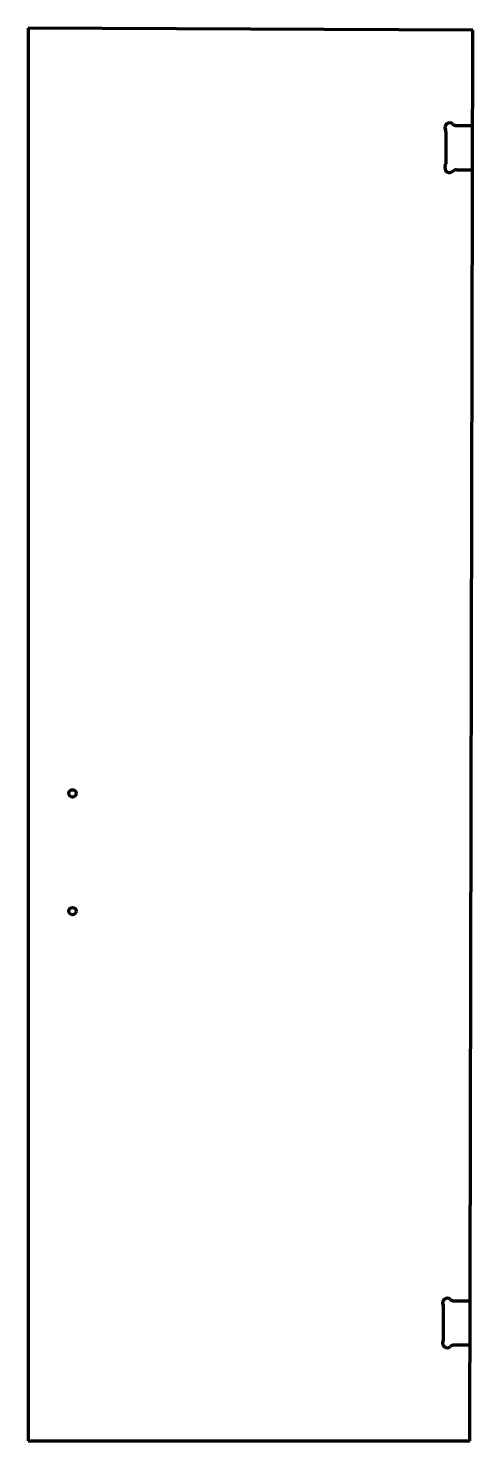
# Model space of a CAD drawing. Header units: inches. Extents: x 0 to 30.2, y 0 to 96.
import ezdxf

# ---------------------------------------------------------------- set-up
doc = ezdxf.new("R2010")
doc.units = ezdxf.units.IN
doc.header["$MEASUREMENT"] = 0
doc.layers.add('1', color=7, linetype='Continuous')

msp = doc.modelspace()

# ---------------------------------------------------------------- linework, layer by layer
at = {"color": 7, "lineweight": 90}
for p, q in [((0, 96), (0, 0)), ((30.188, 95.875), (0, 96)), ((30, 0), (30.188, 95.875)), ((0, 0), (30, 0))]:
    msp.add_line(p, q, dxfattribs=at)
at = {"layer": '1', "color": 7, "lineweight": 90}
for p, q in [((30.175, 89.375), (29.084, 89.377)), ((28.361, 88.967), (28.357, 86.79)), ((29.078, 86.377), (30.169, 86.375)), ((28.201, 6.915), (28.205, 9.092)), ((28.928, 9.502), (30.019, 9.5)), ((30.013, 6.5), (28.922, 6.502))]:
    msp.add_line(p, q, dxfattribs=at)
at = {"layer": '1', "color": 1, "lineweight": 90}
for centre in [(3, 44), (3, 36)]:
    msp.add_circle(centre, 0.25, dxfattribs=at)
at = {"layer": '1', "color": 7, "lineweight": 90}
for centre, radius, start, end in [((28.612, 89.253), 0.312, 46.54619, 204.50793), ((29.085, 89.752), 0.375, 226.54619, 269.88795), ((27.986, 88.968), 0.375, 359.88795, 384.50793), ((28.607, 86.503), 0.312, 155.26797, 313.22971), ((27.982, 86.791), 0.375, 335.26797, 359.88795), ((29.078, 86.002), 0.375, 89.88795, 133.22971), ((28.456, 9.378), 0.312, 46.54619, 204.50793), ((28.929, 9.877), 0.375, 226.54619, 269.88795), ((27.83, 9.093), 0.375, 359.88795, 384.50793), ((28.45, 6.628), 0.312, 155.26797, 313.22971), ((27.826, 6.916), 0.375, 335.26797, 359.88795), ((28.921, 6.127), 0.375, 89.88795, 133.22971)]:
    msp.add_arc(centre, radius, start, end, dxfattribs=at)

doc.saveas('drawing.dxf')
